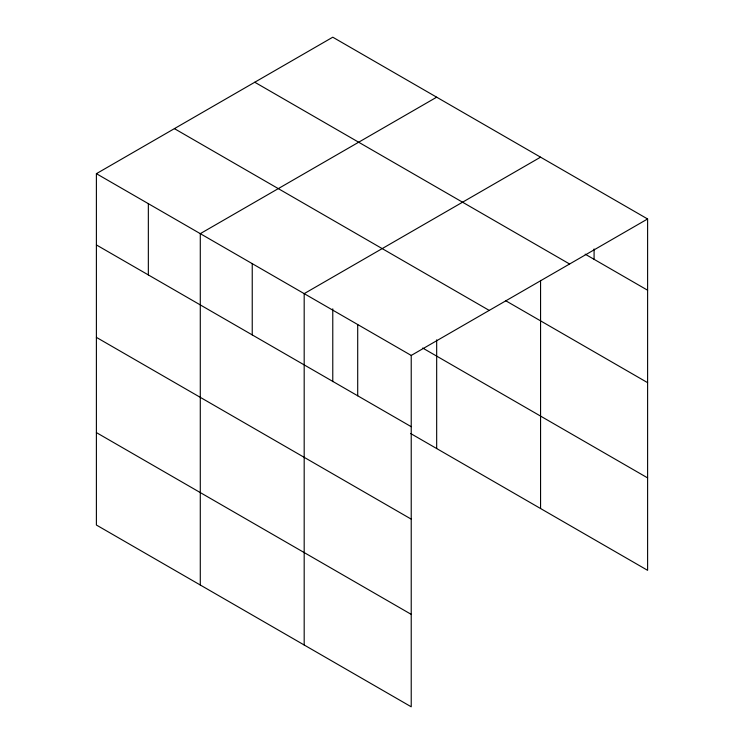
<?xml version="1.0" encoding="UTF-8"?>
<svg xmlns="http://www.w3.org/2000/svg" width="744" height="744" viewBox="0 0 744 744"><rect width="100%" height="100%" fill="white"/><g stroke="black" fill="none" stroke-linecap="round" stroke-linejoin="round"><path stroke-width="1.12" d="M411.227 519.135L411.227 355.437L96.395 173.678L96.395 525.031L411.227 706.8L411.227 519.135L96.395 337.367M410.697 433.547L647.606 570.322L647.606 218.969L332.773 37.2L96.395 173.678M436.672 97.185L200.285 233.653L200.285 585.016M540.562 157.17L304.184 293.638L304.184 645.001M411.227 355.437L647.606 218.969M585.165 254.169L647.606 290.225M254.774 82.24L569.597 263.999M505.604 300.669L647.606 382.658M174.403 128.638L489.226 310.406M422.685 348.034L647.606 477.89M96.395 244.934L411.227 426.693M96.395 432.599L411.227 614.367M594.084 248.98L594.084 259.321M540.562 280.414L540.562 508.524M436.672 339.85L436.672 448.539M357.706 324.542L357.706 395.799M332.773 308.834L332.773 381.626M252.235 263.646L252.235 334.902M148.344 203.67L148.344 274.927"/></g></svg>
